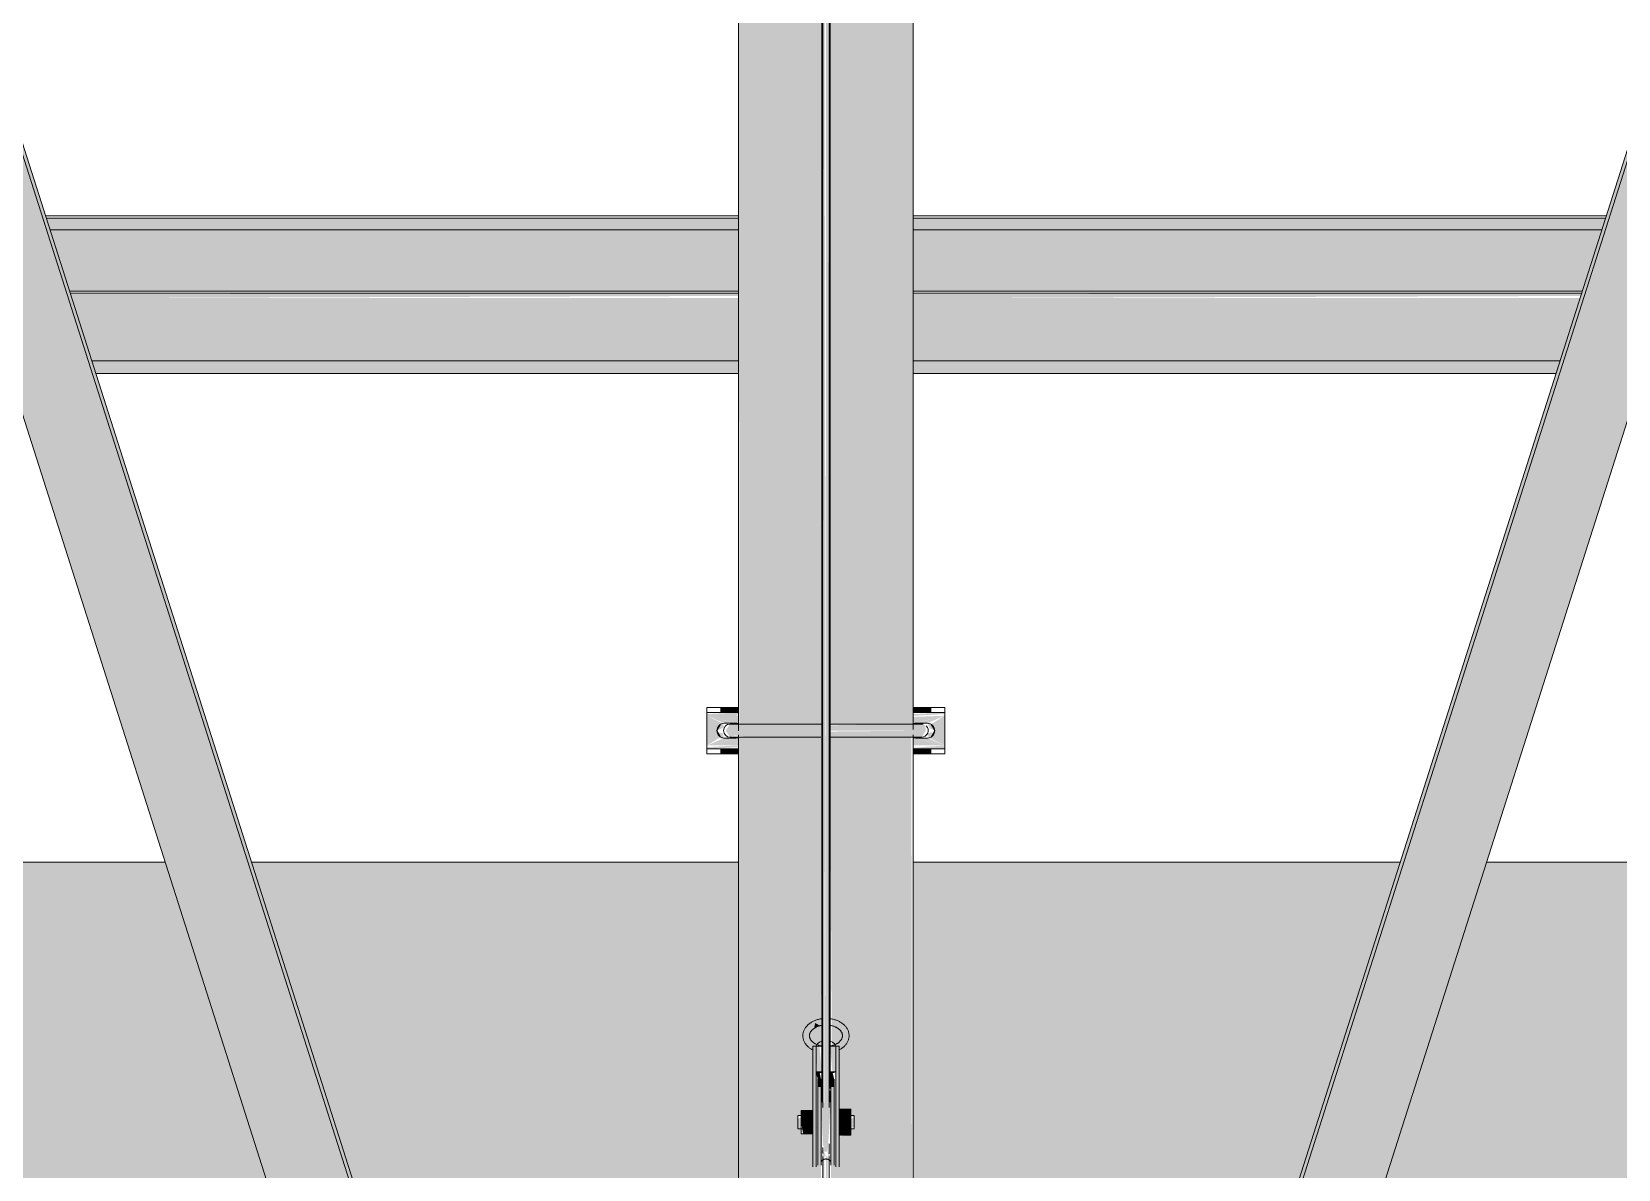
# Model space of a CAD drawing. Header units: inches. Extents: x -54868 to -186, y -265 to 853.
# Drawn here: x -13271.6 to -13211.5, y 208.4 to 251.4 of the extents above; entities that cross this region are included whole.
import ezdxf

# ---------------------------------------------------------------- set-up
doc = ezdxf.new("R2010")
doc.units = ezdxf.units.IN
doc.header["$MEASUREMENT"] = 0
for name, color, linetype, lineweight in [('M-HVAC-DUCT', 70, 'Continuous', 9), ('Q-SPCQ', 91, 'Continuous', 9), ('S-BEAM', 12, 'Continuous', 9)]:
    doc.layers.add(name, color=color, linetype=linetype, lineweight=lineweight)

# ---------------------------------------------------------------- blocks, each defined once
blk = doc.blocks.new('Girt_Z - 8_D-757207-Section 6')
at = {"layer": 'S-BEAM'}
h = blk.add_hatch(color=256, dxfattribs=at)
h.paths.add_polyline_path([(-25971.39, 243.949), (-25700.39, 243.949), (-25700.39, 244.398), (-25971.39, 244.398)], flags=0)
h.paths.add_polyline_path([(-24927.229, 243.949), (-24927.086, 244.398), (-24953.294, 244.398), (-24953.294, 243.949), (-24946.972, 243.949)], flags=0)
h.paths.add_polyline_path([(-24959.919, 243.949), (-24959.919, 244.398), (-24986.127, 244.398), (-24985.984, 243.949), (-24964.252, 243.949)], flags=0)
h.paths.add_polyline_path([(-24923.958, 243.949), (-24831.89, 243.949), (-24831.89, 244.398), (-24923.815, 244.398)], flags=0)
h.paths.add_polyline_path([(-25682.39, 243.949), (-25654.822, 243.949), (-25654.966, 244.398), (-25682.39, 244.398)], flags=0)
h.paths.add_polyline_path([(-24998.199, 243.949), (-24989.255, 243.949), (-24989.398, 244.398), (-25103.39, 244.398), (-25103.39, 243.949), (-25001.045, 243.949)], flags=0)
h.paths.add_polyline_path([(-25651.551, 243.949), (-25625.486, 243.949), (-25625.486, 244.398), (-25651.694, 244.398)], flags=0)
h.paths.add_polyline_path([(-24813.89, 243.949), (-24542.39, 243.949), (-24542.39, 244.398), (-24813.89, 244.398)], flags=0)
h.paths.add_polyline_path([(-25618.861, 243.949), (-25592.797, 243.949), (-25592.654, 244.398), (-25618.861, 244.398)], flags=0)
h.paths.add_polyline_path([(-25121.39, 243.949), (-25121.39, 244.398), (-25392.89, 244.398), (-25392.89, 243.949), (-25258.005, 243.949)], flags=0)
h.paths.add_polyline_path([(-25577.736, 243.949), (-25410.89, 243.949), (-25410.89, 244.398), (-25589.382, 244.398), (-25589.526, 243.949), (-25580.582, 243.949)], flags=0)
h.paths.add_polyline_path([(-24524.39, 243.949), (-24252.89, 243.949), (-24252.89, 244.398), (-24524.39, 244.398)], flags=0)
h.paths.add_polyline_path([(-24234.89, 243.949), (-23963.39, 243.949), (-23963.39, 244.398), (-24234.89, 244.398)], flags=0)
h.paths.add_polyline_path([(-23945.39, 243.949), (-23673.89, 243.949), (-23673.89, 244.398), (-23945.39, 244.398)], flags=0)
h.paths.add_polyline_path([(-23655.89, 243.949), (-23384.39, 243.949), (-23384.39, 244.398), (-23655.89, 244.398)], flags=0)
h.paths.add_polyline_path([(-23366.39, 243.949), (-23094.89, 243.949), (-23094.89, 244.398), (-23366.39, 244.398)], flags=0)
h.paths.add_polyline_path([(-23076.89, 243.949), (-22801.255, 243.949), (-22801.255, 244.398), (-23076.89, 244.398)], flags=0)
h = blk.add_hatch(color=256, dxfattribs=at)
h.paths.add_polyline_path([(-22801.255, 241.629), (-22801.255, 243.949), (-23076.89, 243.949), (-23076.89, 241.629), (-22804.299, 241.629)], flags=0)
h.paths.add_polyline_path([(-25971.39, 241.629), (-25700.39, 241.629), (-25700.39, 243.949), (-25971.39, 243.949)], flags=0)
h.paths.add_polyline_path([(-25650.811, 241.629), (-25625.486, 241.629), (-25625.486, 243.949), (-25651.551, 243.949)], flags=0)
h.paths.add_polyline_path([(-23094.89, 241.629), (-23094.89, 243.949), (-23366.39, 243.949), (-23366.39, 241.629), (-23184.45, 241.629)], flags=0)
h.paths.add_polyline_path([(-25618.861, 241.629), (-25593.537, 241.629), (-25592.797, 243.949), (-25618.861, 243.949)], flags=0)
h.paths.add_polyline_path([(-23384.39, 241.629), (-23384.39, 243.949), (-23655.89, 243.949), (-23655.89, 241.629), (-23460.924, 241.629)], flags=0)
h.paths.add_polyline_path([(-23673.89, 241.629), (-23673.89, 243.949), (-23945.39, 243.949), (-23945.39, 241.629), (-23737.398, 241.629)], flags=0)
h.paths.add_polyline_path([(-25577.736, 241.629), (-25410.89, 241.629), (-25410.89, 243.949), (-25589.526, 243.949), (-25590.266, 241.629), (-25580.582, 241.629)], flags=0)
h.paths.add_polyline_path([(-25682.39, 241.629), (-25654.082, 241.629), (-25654.822, 243.949), (-25682.39, 243.949)], flags=0)
h.paths.add_polyline_path([(-23963.39, 241.629), (-23963.39, 243.949), (-24234.89, 243.949), (-24234.89, 241.629), (-24013.872, 241.629)], flags=0)
h.paths.add_polyline_path([(-24252.89, 241.629), (-24252.89, 243.949), (-24524.39, 243.949), (-24524.39, 241.629), (-24290.346, 241.629)], flags=0)
h.paths.add_polyline_path([(-25392.89, 241.629), (-25121.39, 241.629), (-25121.39, 243.949), (-25392.89, 243.949)], flags=0)
h.paths.add_polyline_path([(-24542.39, 241.629), (-24542.39, 243.949), (-24813.89, 243.949), (-24813.89, 241.629), (-24566.82, 241.629)], flags=0)
h.paths.add_polyline_path([(-25103.39, 241.629), (-24988.515, 241.629), (-24989.255, 243.949), (-25103.39, 243.949)], flags=0)
h.paths.add_polyline_path([(-24831.89, 241.629), (-24831.89, 243.949), (-24923.958, 243.949), (-24924.698, 241.629), (-24843.294, 241.629)], flags=0)
h.paths.add_polyline_path([(-24985.244, 241.629), (-24959.919, 241.629), (-24959.919, 243.949), (-24985.984, 243.949)], flags=0)
h.paths.add_polyline_path([(-24953.294, 241.629), (-24927.969, 241.629), (-24927.229, 243.949), (-24953.294, 243.949)], flags=0)
h = blk.add_hatch(color=256, dxfattribs=at)
h.paths.add_polyline_path([(-24946.972, 241.367), (-24928.033, 241.43), (-24927.993, 241.555), (-24953.294, 241.508), (-24953.294, 241.367)], flags=0)
h.paths.add_polyline_path([(-25949.19, 241.367), (-25700.39, 241.453), (-25700.39, 241.555), (-25971.39, 241.53), (-25971.39, 241.367)], flags=0)
h.paths.add_polyline_path([(-22801.255, 241.367), (-22801.255, 241.555), (-23076.89, 241.467), (-23076.89, 241.367), (-22804.299, 241.367)], flags=0)
h.paths.add_polyline_path([(-25682.39, 241.367), (-25654.026, 241.452), (-25654.059, 241.555), (-25682.39, 241.523), (-25682.39, 241.452)], flags=0)
h.paths.add_polyline_path([(-25650.728, 241.367), (-25625.486, 241.451), (-25625.486, 241.555), (-25650.777, 241.523), (-25650.754, 241.451)], flags=0)
h.paths.add_polyline_path([(-25618.861, 241.367), (-25593.594, 241.45), (-25593.56, 241.555), (-25618.861, 241.522), (-25618.861, 241.451)], flags=0)
h.paths.add_polyline_path([(-25577.736, 241.367), (-25410.89, 241.444), (-25410.89, 241.555), (-25590.3, 241.521), (-25590.349, 241.367), (-25580.582, 241.367)], flags=0)
h.paths.add_polyline_path([(-23094.89, 241.367), (-23094.89, 241.555), (-23366.39, 241.473), (-23366.39, 241.367), (-23184.45, 241.367)], flags=0)
h.paths.add_polyline_path([(-25392.89, 241.367), (-25121.39, 241.436), (-25121.39, 241.555), (-25392.89, 241.517), (-25392.89, 241.444)], flags=0)
h.paths.add_polyline_path([(-25103.39, 241.367), (-24988.452, 241.432), (-24988.491, 241.555), (-25103.39, 241.511), (-25103.39, 241.435)], flags=0)
h.paths.add_polyline_path([(-24985.16, 241.367), (-24959.919, 241.431), (-24959.919, 241.555), (-24985.205, 241.508), (-24985.181, 241.432)], flags=0)
h.paths.add_polyline_path([(-23384.39, 241.367), (-23384.39, 241.555), (-23655.89, 241.48), (-23655.89, 241.367), (-23460.924, 241.367)], flags=0)
h.paths.add_polyline_path([(-24924.782, 241.367), (-24831.89, 241.427), (-24831.89, 241.555), (-24924.737, 241.507), (-24924.762, 241.43)], flags=0)
h.paths.add_polyline_path([(-24813.89, 241.367), (-24542.39, 241.419), (-24542.39, 241.555), (-24813.89, 241.505), (-24813.89, 241.427)], flags=0)
h.paths.add_polyline_path([(-24524.39, 241.367), (-24252.89, 241.41), (-24252.89, 241.555), (-24524.39, 241.498), (-24524.39, 241.418)], flags=0)
h.paths.add_polyline_path([(-23673.89, 241.367), (-23673.89, 241.555), (-23945.39, 241.486), (-23945.39, 241.367), (-23737.398, 241.367)], flags=0)
h.paths.add_polyline_path([(-24234.89, 241.367), (-23963.39, 241.402), (-23963.39, 241.555), (-24234.89, 241.492), (-24234.89, 241.41)], flags=0)
h = blk.add_hatch(color=256, dxfattribs=at)
h.paths.add_polyline_path([(-22801.255, 239), (-22801.255, 241.367), (-23076.89, 241.367), (-23076.89, 239), (-22804.299, 239)], flags=0)
h.paths.add_polyline_path([(-25971.39, 239), (-25700.39, 239), (-25700.39, 241.367), (-25971.39, 241.367)], flags=0)
h.paths.add_polyline_path([(-23094.89, 239), (-23094.89, 241.367), (-23366.39, 241.367), (-23366.39, 239), (-23184.45, 239)], flags=0)
h.paths.add_polyline_path([(-25682.39, 239), (-25653.244, 239), (-25653.999, 241.367), (-25682.39, 241.367)], flags=0)
h.paths.add_polyline_path([(-23384.39, 239), (-23384.39, 241.367), (-23655.89, 241.367), (-23655.89, 239), (-23460.924, 239)], flags=0)
h.paths.add_polyline_path([(-25649.973, 239), (-25625.486, 239), (-25625.486, 241.367), (-25650.728, 241.367)], flags=0)
h.paths.add_polyline_path([(-23673.89, 239), (-23673.89, 241.367), (-23945.39, 241.367), (-23945.39, 239), (-23737.398, 239)], flags=0)
h.paths.add_polyline_path([(-25618.861, 239), (-25594.375, 239), (-25593.62, 241.367), (-25618.861, 241.367)], flags=0)
h.paths.add_polyline_path([(-23963.39, 239), (-23963.39, 241.367), (-24234.89, 241.367), (-24234.89, 239), (-24013.872, 239)], flags=0)
h.paths.add_polyline_path([(-25577.736, 239), (-25410.89, 239), (-25410.89, 241.367), (-25590.349, 241.367), (-25591.104, 239), (-25580.582, 239)], flags=0)
h.paths.add_polyline_path([(-24252.89, 239), (-24252.89, 241.367), (-24524.39, 241.367), (-24524.39, 239), (-24290.346, 239)], flags=0)
h.paths.add_polyline_path([(-25392.89, 239), (-25121.39, 239), (-25121.39, 241.367), (-25392.89, 241.367)], flags=0)
h.paths.add_polyline_path([(-24542.39, 239), (-24542.39, 241.367), (-24813.89, 241.367), (-24813.89, 239), (-24566.82, 239)], flags=0)
h.paths.add_polyline_path([(-25103.39, 239), (-24987.677, 239), (-24988.431, 241.367), (-25103.39, 241.367)], flags=0)
h.paths.add_polyline_path([(-24831.89, 239), (-24831.89, 241.367), (-24924.782, 241.367), (-24925.537, 239), (-24843.294, 239)], flags=0)
h.paths.add_polyline_path([(-24984.405, 239), (-24959.919, 239), (-24959.919, 241.367), (-24985.16, 241.367)], flags=0)
h.paths.add_polyline_path([(-24928.808, 239), (-24928.053, 241.367), (-24953.294, 241.367), (-24953.294, 239), (-24946.972, 239)], flags=0)
h = blk.add_hatch(color=256, dxfattribs=at)
h.paths.add_polyline_path([(-25971.39, 238.518), (-25700.39, 238.518), (-25700.39, 239), (-25971.39, 239)], flags=0)
h.paths.add_polyline_path([(-22801.255, 238.518), (-22801.255, 239), (-23076.89, 239), (-23076.89, 238.518), (-22804.299, 238.518)], flags=0)
h.paths.add_polyline_path([(-25682.39, 238.518), (-25653.09, 238.518), (-25653.244, 239), (-25682.39, 239)], flags=0)
h.paths.add_polyline_path([(-23094.89, 238.518), (-23094.89, 239), (-23366.39, 239), (-23366.39, 238.518), (-23184.45, 238.518)], flags=0)
h.paths.add_polyline_path([(-23384.39, 238.518), (-23384.39, 239), (-23655.89, 239), (-23655.89, 238.518), (-23460.924, 238.518)], flags=0)
h.paths.add_polyline_path([(-25649.819, 238.518), (-25625.486, 238.518), (-25625.486, 239), (-25649.973, 239)], flags=0)
h.paths.add_polyline_path([(-23673.89, 238.518), (-23673.89, 239), (-23945.39, 239), (-23945.39, 238.518), (-23737.398, 238.518)], flags=0)
h.paths.add_polyline_path([(-25618.861, 238.518), (-25594.529, 238.518), (-25594.375, 239), (-25618.861, 239)], flags=0)
h.paths.add_polyline_path([(-25577.736, 238.518), (-25410.89, 238.518), (-25410.89, 239), (-25591.104, 239), (-25591.258, 238.518), (-25580.582, 238.518)], flags=0)
h.paths.add_polyline_path([(-23963.39, 238.518), (-23963.39, 239), (-24234.89, 239), (-24234.89, 238.518), (-24013.872, 238.518)], flags=0)
h.paths.add_polyline_path([(-24252.89, 238.518), (-24252.89, 239), (-24524.39, 239), (-24524.39, 238.518), (-24290.346, 238.518)], flags=0)
h.paths.add_polyline_path([(-25392.89, 238.518), (-25121.39, 238.518), (-25121.39, 239), (-25392.89, 239)], flags=0)
h.paths.add_polyline_path([(-25103.39, 238.518), (-24987.523, 238.518), (-24987.677, 239), (-25103.39, 239)], flags=0)
h.paths.add_polyline_path([(-24542.39, 238.518), (-24542.39, 239), (-24813.89, 239), (-24813.89, 238.518), (-24566.82, 238.518)], flags=0)
h.paths.add_polyline_path([(-24984.252, 238.518), (-24959.919, 238.518), (-24959.919, 239), (-24984.405, 239)], flags=0)
h.paths.add_polyline_path([(-24831.89, 238.518), (-24831.89, 239), (-24925.537, 239), (-24925.69, 238.518), (-24843.294, 238.518)], flags=0)
h.paths.add_polyline_path([(-24928.962, 238.518), (-24928.808, 239), (-24953.294, 239), (-24953.294, 238.518), (-24946.972, 238.518)], flags=0)
for p, q in [((-25625.486, 244.482), (-25651.721, 244.482)), ((-25625.486, 244.398), (-25651.694, 244.398)), ((-25625.486, 243.949), (-25651.551, 243.949)), ((-25592.627, 244.482), (-25618.861, 244.482)), ((-25592.654, 244.398), (-25618.861, 244.398)), ((-25592.797, 243.949), (-25618.861, 243.949)), ((-25625.486, 241.629), (-25650.811, 241.629)), ((-25625.486, 241.555), (-25650.787, 241.555)), ((-25593.537, 241.629), (-25618.861, 241.629)), ((-25593.56, 241.555), (-25618.861, 241.555)), ((-25649.973, 239), (-25625.486, 239)), ((-25625.486, 238.518), (-25649.819, 238.518)), ((-25618.861, 239), (-25594.375, 239)), ((-25594.529, 238.518), (-25618.861, 238.518))]:
    blk.add_line(p, q, dxfattribs=at)
blk = doc.blocks.new('Basketball_Backstop-Performance_Sports_Systems-3103-Ceiling_Hung - 27_-0_ to 27_-11 7_8_-652462-Section 6')
at = {"layer": 'Q-SPCQ'}
h = blk.add_hatch(color=256, dxfattribs=at)
h.paths.add_polyline_path([(-25627.273, 157.563), (-25625.39, 157.563), (-25625.39, 160.188), (-25628.11, 160.188)], flags=0)
h.paths.add_polyline_path([(-25626.288, 164.313), (-25663.62, 281.375), (-25665.189, 281.375), (-25666.612, 280.918), (-25629.425, 164.313)], flags=0)
for points in [[(-25626.288, 164.313), (-25626.154, 164.313), (-25663.487, 281.375), (-25663.62, 281.375), (-25626.66, 165.481)], [(-25618.194, 164.313), (-25618.06, 164.313), (-25580.727, 281.375), (-25580.861, 281.375), (-25617.821, 165.481)], [(-25626.174, 225.687), (-25625.486, 225.687), (-25625.486, 225.875), (-25626.174, 225.875)], [(-25618.174, 225.687), (-25618.174, 225.875), (-25618.861, 225.875), (-25618.861, 225.687)], [(-25626.174, 224.125), (-25625.486, 224.125), (-25625.486, 224.312), (-25626.174, 224.312)], [(-25618.174, 224.125), (-25618.174, 224.312), (-25618.861, 224.312), (-25618.861, 224.125)], [(-25622.611, 213.766), (-25622.39, 213.831), (-25622.579, 213.933)], [(-25622.544, 211.919), (-25622.544, 213.056), (-25622.669, 213.056), (-25622.669, 211.919)], [(-25621.794, 211.919), (-25621.669, 211.919), (-25621.669, 213.056), (-25621.794, 213.056), (-25621.794, 212.355)], [(-25622.544, 208.574), (-25622.544, 211.694), (-25622.669, 211.694), (-25622.669, 208.574)], [(-25622.356, 211.509), (-25622.356, 211.807), (-25622.481, 211.807), (-25622.481, 211.509)], [(-25622.481, 208.559), (-25622.356, 208.559), (-25622.356, 211.509), (-25622.481, 211.509), (-25622.481, 208.857)], [(-25622.044, 211.435), (-25622.013, 211.482), (-25622.044, 211.482)], [(-25621.981, 211.509), (-25621.856, 211.509), (-25621.856, 211.807), (-25621.981, 211.807)], [(-25621.856, 208.559), (-25621.856, 211.509), (-25621.981, 211.509), (-25621.981, 208.559)], [(-25621.669, 208.574), (-25621.669, 211.694), (-25621.794, 211.694), (-25621.794, 208.574)], [(-25622.325, 210.936), (-25622.294, 210.944), (-25622.325, 210.944)], [(-25623.106, 210.183), (-25622.669, 210.183), (-25622.669, 210.621), (-25623.106, 210.621)], [(-25621.231, 210.314), (-25621.231, 210.671), (-25621.669, 210.671), (-25621.669, 210.314)], [(-25621.231, 209.826), (-25621.231, 210.314), (-25621.669, 210.314), (-25621.669, 209.826)], [(-25622.669, 209.746), (-25622.693, 210.183), (-25623.106, 210.183), (-25623.037, 209.746)], [(-25621.669, 209.695), (-25621.231, 209.695), (-25621.231, 209.826), (-25621.669, 209.826)], [(-25622.169, 145.856), (-25622.061, 145.965), (-25622.044, 146.074), (-25622.106, 208.891), (-25622.169, 208.884), (-25622.169, 146.731)]]:
    blk.add_hatch(color=256, dxfattribs=at).paths.add_polyline_path(points, flags=0)
h = blk.add_hatch(color=256, dxfattribs=at)
h.paths.add_polyline_path([(-25625.126, 157.563), (-25622.294, 157.563), (-25622.294, 160.188), (-25625.39, 160.188), (-25625.374, 157.563)], flags=0)
h.paths.add_polyline_path([(-25620.718, 157.563), (-25618.958, 157.563), (-25618.974, 160.188), (-25622.044, 160.188), (-25622.044, 157.563), (-25620.877, 157.563)], flags=0)
h.paths.add_polyline_path([(-25618.974, 164.313), (-25618.861, 164.313), (-25618.936, 224.792), (-25619.937, 224.75), (-25622.013, 224.75), (-25621.948, 213.056), (-25621.669, 213.056), (-25621.669, 211.919), (-25621.794, 211.919), (-25621.794, 211.694), (-25621.669, 211.641), (-25621.669, 210.671), (-25621.231, 210.671), (-25621.231, 210.425), (-25621.106, 210.36), (-25621.106, 209.942), (-25621.231, 209.942), (-25621.317, 209.695), (-25621.669, 209.641), (-25621.669, 208.574), (-25621.794, 208.574), (-25621.856, 208.559), (-25621.981, 208.559), (-25622.044, 164.313), (-25619.071, 164.313)], flags=0)
h.paths.add_polyline_path([(-25622.356, 208.884), (-25622.294, 209.122), (-25622.356, 209.061)], flags=0)
h.paths.add_polyline_path([(-25623.323, 224.76), (-25623.656, 224.794), (-25623.479, 224.771)], flags=0)
h.paths.add_polyline_path([(-25625.197, 164.313), (-25622.294, 164.313), (-25622.356, 208.559), (-25622.481, 208.574), (-25622.544, 208.574), (-25622.669, 208.574), (-25622.669, 209.746), (-25623.106, 209.746), (-25623.106, 209.942), (-25623.231, 210.011), (-25623.231, 210.425), (-25623.106, 210.425), (-25623.031, 210.621), (-25622.669, 210.621), (-25622.669, 211.694), (-25622.544, 211.694), (-25622.544, 211.919), (-25622.669, 211.919), (-25622.611, 213.056), (-25622.356, 213.056), (-25622.325, 224.751), (-25625.486, 224.751), (-25625.407, 164.313), (-25625.374, 164.313)], flags=0)
h.paths.add_polyline_path([(-25622.544, 210.425), (-25622.481, 210.474), (-25622.544, 210.426)], flags=0)
h.paths.add_polyline_path([(-25622.356, 210.933), (-25622.325, 210.944), (-25622.356, 210.944)], flags=0)
h.paths.add_polyline_path([(-25622.013, 211.459), (-25621.981, 211.509), (-25622.013, 211.482)], flags=0)
h.paths.add_polyline_path([(-25622.611, 213.766), (-25622.544, 213.914), (-25622.39, 213.831), (-25622.544, 213.786)], flags=0)
h.paths.add_polyline_path([(-25621.025, 225.241), (-25620.869, 225.204), (-25620.877, 225.231)], flags=0)
h.paths.add_polyline_path([(-25619.801, 225.187), (-25618.861, 225.248), (-25618.861, 281.375), (-25621.231, 281.295), (-25621.231, 281.179), (-25621.106, 281.114), (-25621.106, 280.696), (-25621.231, 280.696), (-25621.317, 280.45), (-25621.669, 280.45), (-25621.669, 279.238), (-25621.231, 279.238), (-25621.231, 278.991), (-25621.106, 278.927), (-25621.106, 278.509), (-25621.231, 278.509), (-25621.317, 278.262), (-25621.669, 278.208), (-25621.669, 277.141), (-25621.794, 277.141), (-25621.856, 277.126), (-25621.981, 277.126), (-25622.013, 225.249), (-25619.832, 225.195)], flags=0)
h.paths.add_polyline_path([(-25622.356, 277.451), (-25622.325, 277.628), (-25622.356, 277.628)], flags=0)
h.paths.add_polyline_path([(-25623.656, 225.189), (-25622.325, 225.25), (-25622.356, 277.126), (-25622.481, 277.141), (-25622.544, 277.141), (-25622.669, 277.141), (-25622.669, 278.312), (-25623.106, 278.312), (-25623.106, 278.509), (-25623.231, 278.573), (-25623.231, 278.991), (-25623.106, 278.991), (-25623.02, 279.187), (-25622.669, 279.187), (-25622.669, 280.432), (-25623.106, 280.432), (-25623.106, 280.696), (-25623.231, 280.761), (-25623.231, 281.179), (-25623.106, 281.19), (-25623.106, 281.375), (-25625.486, 281.375), (-25625.448, 225.231), (-25624.853, 225.234), (-25623.559, 225.204)], flags=0)
h.paths.add_polyline_path([(-25621.856, 278.991), (-25621.794, 278.991), (-25621.856, 279.121)], flags=0)
h.paths.add_polyline_path([(-25622.356, 279.5), (-25622.32, 279.579), (-25622.356, 279.511)], flags=0)
h.paths.add_polyline_path([(-25622.018, 280.022), (-25621.981, 280.076), (-25622.018, 280.049)], flags=0)
h = blk.add_hatch(color=256, dxfattribs=at)
h.paths.add_polyline_path([(-25618.958, 157.563), (-25617.075, 157.563), (-25616.238, 160.188), (-25618.958, 160.188)], flags=0)
h.paths.add_polyline_path([(-25618.06, 164.313), (-25614.923, 164.313), (-25577.736, 280.918), (-25579.159, 281.375), (-25580.727, 281.375), (-25617.688, 165.481)], flags=0)
h = blk.add_hatch(color=256, dxfattribs=at)
h.paths.add_polyline_path([(-25622.169, 210.929), (-25622.257, 279.574), (-25622.294, 279.489), (-25622.229, 210.944), (-25622.169, 210.929)], flags=0)
h.paths.add_polyline_path([(-25622.294, 279.643), (-25622.169, 279.952), (-25622.233, 280.288), (-25622.294, 280.288), (-25622.294, 279.749)], flags=0)
h = blk.add_hatch(color=256, dxfattribs=at)
h.paths.add_polyline_path([(-25622.169, 210.929), (-25622.044, 210.944), (-25622.107, 279.596), (-25622.169, 279.649), (-25622.169, 211.183)], flags=0)
h.paths.add_polyline_path([(-25622.044, 279.643), (-25622.107, 280.078), (-25622.169, 280.19), (-25622.081, 279.735), (-25622.044, 279.643)], flags=0)
h = blk.add_hatch(color=256, dxfattribs=at)
h.paths.add_polyline_path([(-25625.58, 225.562), (-25625.486, 225.628), (-25625.486, 225.687), (-25626.674, 225.625), (-25626.674, 225.562), (-25626.09, 225.562)], flags=0)
h.paths.add_polyline_path([(-25618.861, 225.562), (-25617.674, 225.625), (-25617.674, 225.687), (-25618.861, 225.621), (-25618.861, 225.591)], flags=0)
h = blk.add_hatch(color=256, dxfattribs=at)
h.paths.add_polyline_path([(-25626.674, 224.437), (-25625.486, 224.437), (-25625.507, 224.728)], flags=0)
h.paths.add_polyline_path([(-25626.674, 224.437), (-25625.58, 224.719), (-25626.018, 224.719)], flags=0)
h.paths.add_polyline_path([(-25626.674, 224.437), (-25626.158, 224.756), (-25626.289, 224.927), (-25626.261, 225.141), (-25626.09, 225.272), (-25626.674, 225.562)], flags=0)
h.paths.add_polyline_path([(-25617.674, 225.562), (-25618.861, 225.518), (-25618.84, 225.272)], flags=0)
h.paths.add_polyline_path([(-25617.674, 224.437), (-25617.674, 225.562), (-25618.19, 225.244), (-25618.059, 225.073), (-25618.087, 224.859), (-25618.257, 224.728)], flags=0)
h.paths.add_polyline_path([(-25617.674, 224.437), (-25618.33, 224.719), (-25618.768, 224.719)], flags=0)
h.paths.add_polyline_path([(-25618.861, 224.437), (-25617.674, 224.437), (-25618.861, 224.728), (-25618.861, 224.482)], flags=0)
h.paths.add_polyline_path([(-25626.674, 225.562), (-25626.018, 225.281), (-25625.58, 225.281)], flags=0)
h.paths.add_polyline_path([(-25625.486, 225.263), (-25625.486, 225.562), (-25626.674, 225.562), (-25625.507, 225.272)], flags=0)
h.paths.add_polyline_path([(-25618.768, 225.281), (-25618.33, 225.281), (-25617.674, 225.562)], flags=0)
h = blk.add_hatch(color=256, dxfattribs=at)
h.paths.add_polyline_path([(-25618.358, 224.608), (-25618.369, 224.616), (-25618.644, 224.679)], flags=0)
h.paths.add_polyline_path([(-25618.231, 224.676), (-25618.131, 224.962), (-25618.332, 224.875), (-25618.257, 224.688)], flags=0)
h.paths.add_polyline_path([(-25626.117, 224.676), (-25626.032, 224.728), (-25626.09, 224.907), (-25626.261, 224.926), (-25626.135, 224.706)], flags=0)
h.paths.add_polyline_path([(-25625.564, 224.714), (-25625.507, 224.805), (-25625.565, 224.728)], flags=0)
h.paths.add_polyline_path([(-25618.049, 225.002), (-25618.159, 225.199), (-25618.257, 225.312), (-25618.315, 225.272), (-25618.257, 225.093), (-25618.059, 225.006)], flags=0)
h.paths.add_polyline_path([(-25626.299, 225.002), (-25626.015, 225.125), (-25626.117, 225.324), (-25626.297, 225.012)], flags=0)
h.paths.add_polyline_path([(-25625.711, 225.315), (-25625.704, 225.321), (-25625.979, 225.384)], flags=0)
h = blk.add_hatch(color=256, dxfattribs=at)
h.paths.add_polyline_path([(-25622.325, 225), (-25622.325, 225.242), (-25623.656, 225.243), (-25625.821, 225.231), (-25625.963, 225), (-25622.847, 225)], flags=0)
h.paths.add_polyline_path([(-25618.385, 225), (-25618.424, 225.217), (-25619.188, 225.248), (-25620.001, 225.239), (-25622.013, 225.2), (-25622.013, 225), (-25618.533, 225)], flags=0)
h = blk.add_hatch(color=256, dxfattribs=at)
h.paths.add_polyline_path([(-25624.364, 224.75), (-25622.325, 224.758), (-25622.325, 225), (-25625.963, 225), (-25625.814, 224.77), (-25625.603, 224.817), (-25625.094, 224.751), (-25624.401, 224.75)], flags=0)
h.paths.add_polyline_path([(-25619.984, 224.75), (-25618.534, 224.77), (-25618.385, 225), (-25622.013, 224.964), (-25622.013, 224.759), (-25620.877, 224.759)], flags=0)
h = blk.add_hatch(color=256, dxfattribs=at)
h.paths.add_polyline_path([(-25626.674, 224.312), (-25625.486, 224.375), (-25625.507, 224.437), (-25626.674, 224.375), (-25626.674, 224.317)], flags=0)
h.paths.add_polyline_path([(-25617.674, 224.312), (-25617.674, 224.437), (-25618.861, 224.353), (-25618.861, 224.312), (-25618.174, 224.312)], flags=0)
h = blk.add_hatch(color=256, dxfattribs=at)
h.paths.add_polyline_path([(-25622.325, 212.083), (-25622.41, 213.056), (-25622.544, 213.056), (-25622.503, 212.083), (-25622.333, 212.083)], flags=0)
h.paths.add_polyline_path([(-25621.834, 212.083), (-25621.794, 212.083), (-25621.794, 213.056), (-25622.014, 213.056), (-25621.926, 212.083)], flags=0)
h = blk.add_hatch(color=256, dxfattribs=at)
h.paths.add_polyline_path([(-25622.356, 211.641), (-25622.325, 211.641), (-25622.411, 212.083), (-25622.544, 212.061), (-25622.481, 211.807), (-25622.356, 211.807)], flags=0)
h.paths.add_polyline_path([(-25622.013, 211.641), (-25621.981, 211.641), (-25621.954, 211.807), (-25621.856, 211.807), (-25621.926, 212.083), (-25622.013, 212.083), (-25622.013, 211.807)], flags=0)
h = blk.add_hatch(color=256, dxfattribs=at)
h.paths.add_polyline_path([(-25622.356, 208.884), (-25622.169, 208.894), (-25622.258, 209.061)], flags=0)
h.paths.add_polyline_path([(-25621.981, 208.884), (-25622.108, 209.061), (-25622.079, 208.889), (-25622.05, 208.888)], flags=0)
h.paths.add_polyline_path([(-25622.258, 209.061), (-25622.105, 209.069), (-25621.981, 210.933), (-25622.356, 210.933), (-25622.282, 209.246), (-25622.233, 209.328), (-25622.257, 209.069)], flags=0)
h = blk.add_hatch(color=256, dxfattribs=at)
h.paths.add_polyline_path([(-25621.231, 209.942), (-25621.106, 210.011), (-25621.106, 210.36), (-25621.231, 210.308), (-25621.231, 209.943)], flags=0)
h.paths.add_polyline_path([(-25622.544, 209.942), (-25622.481, 210.011), (-25622.544, 209.958)], flags=0)
h.paths.add_polyline_path([(-25623.106, 209.942), (-25623.106, 210.36), (-25623.231, 210.308), (-25623.231, 209.942)], flags=0)
h.paths.add_polyline_path([(-25621.856, 209.942), (-25621.794, 210.023), (-25621.856, 209.95)], flags=0)
h = blk.add_hatch(color=256, dxfattribs=at)
h.paths.add_polyline_path([(-25622.169, 208.894), (-25622.233, 209.062), (-25622.231, 209.011), (-25622.169, 208.895)], flags=0)
h.paths.add_polyline_path([(-25622.169, 145.856), (-25622.233, 208.891), (-25622.294, 208.884), (-25622.227, 145.882), (-25622.197, 145.862)], flags=0)
for p, q in [((-25626.288, 164.313), (-25663.62, 281.375)), ((-25626.154, 164.313), (-25663.487, 281.375)), ((-25625.486, 281.375), (-25625.486, 224.989)), ((-25618.861, 225.045), (-25618.861, 281.375)), ((-25580.861, 281.375), (-25618.194, 164.313)), ((-25618.06, 164.313), (-25580.727, 281.375)), ((-25629.425, 164.313), (-25666.612, 280.918)), ((-25614.923, 164.313), (-25577.736, 280.918)), ((-25622.294, 279.542), (-25622.294, 210.741)), ((-25622.044, 210.741), (-25622.044, 279.542)), ((-25622.325, 277.836), (-25622.325, 210.936)), ((-25622.013, 211.459), (-25622.013, 277.965)), ((-25626.674, 225.875), (-25626.674, 225.687)), ((-25626.674, 225.875), (-25626.674, 225.719)), ((-25626.674, 225.875), (-25626.174, 225.875)), ((-25626.674, 225.562), (-25626.674, 225.687)), ((-25626.174, 225.687), (-25626.674, 225.687)), ((-25626.674, 224.437), (-25626.674, 225.562)), ((-25626.174, 225.875), (-25625.486, 225.875)), ((-25625.486, 225.687), (-25626.174, 225.687)), ((-25626.018, 225.281), (-25625.58, 225.281)), ((-25618.861, 225.875), (-25618.174, 225.875)), ((-25618.174, 225.687), (-25618.861, 225.687)), ((-25618.768, 225.281), (-25618.33, 225.281)), ((-25618.174, 225.875), (-25617.674, 225.875)), ((-25617.674, 225.687), (-25618.174, 225.687)), ((-25617.674, 225.687), (-25617.674, 225.875)), ((-25617.674, 225.719), (-25617.674, 225.875)), ((-25617.674, 225.687), (-25617.674, 225.562)), ((-25617.674, 225.562), (-25617.674, 224.437)), ((-25626.162, 225.246), (-25626.302, 225.004)), ((-25626.302, 224.996), (-25626.162, 224.754)), ((-25625.58, 224.719), (-25626.018, 224.719)), ((-25625.486, 224.839), (-25625.486, 164.313)), ((-25618.861, 164.313), (-25618.861, 224.839)), ((-25618.33, 224.719), (-25618.768, 224.719)), ((-25618.046, 225.004), (-25618.186, 225.246)), ((-25618.186, 224.754), (-25618.046, 224.996)), ((-25626.674, 224.312), (-25626.674, 224.437)), ((-25626.674, 224.312), (-25626.674, 224.125)), ((-25626.674, 224.312), (-25626.174, 224.312)), ((-25626.674, 224.281), (-25626.674, 224.125)), ((-25626.174, 224.125), (-25626.674, 224.125)), ((-25626.174, 224.312), (-25625.486, 224.312)), ((-25625.486, 224.125), (-25626.174, 224.125)), ((-25618.861, 224.312), (-25618.174, 224.312)), ((-25618.174, 224.125), (-25618.861, 224.125)), ((-25618.174, 224.312), (-25617.674, 224.312)), ((-25617.674, 224.125), (-25618.174, 224.125)), ((-25617.674, 224.437), (-25617.674, 224.312)), ((-25617.674, 224.125), (-25617.674, 224.312)), ((-25617.674, 224.125), (-25617.674, 224.281)), ((-25622.669, 211.919), (-25622.669, 213.056)), ((-25622.669, 213.056), (-25622.544, 213.056)), ((-25622.544, 213.056), (-25622.303, 213.056)), ((-25622.544, 213.056), (-25622.544, 211.919)), ((-25622.06, 213.056), (-25621.794, 213.056)), ((-25621.794, 211.919), (-25621.794, 213.056)), ((-25621.794, 213.056), (-25621.669, 213.056)), ((-25621.669, 213.056), (-25621.669, 211.919)), ((-25622.303, 212.083), (-25622.544, 212.083)), ((-25621.794, 212.083), (-25622.034, 212.083)), ((-25622.669, 208.491), (-25622.669, 211.919)), ((-25622.544, 211.919), (-25622.544, 211.694)), ((-25622.544, 211.919), (-25622.544, 208.491)), ((-25622.356, 212.058), (-25622.481, 212.058)), ((-25622.481, 211.509), (-25622.481, 211.807)), ((-25622.481, 208.559), (-25622.481, 211.509)), ((-25622.356, 211.807), (-25622.356, 211.509)), ((-25622.356, 211.509), (-25622.356, 208.559)), ((-25621.856, 212.058), (-25621.981, 212.058)), ((-25621.981, 211.509), (-25621.981, 211.807)), ((-25621.981, 208.559), (-25621.981, 211.509)), ((-25621.856, 211.807), (-25621.856, 211.509)), ((-25621.856, 211.509), (-25621.856, 208.559)), ((-25621.794, 208.491), (-25621.794, 211.919)), ((-25621.794, 211.919), (-25621.794, 211.694)), ((-25621.669, 211.919), (-25621.669, 208.491)), ((-25622.013, 210.936), (-25622.013, 211.368)), ((-25622.669, 210.433), (-25623.231, 210.433)), ((-25623.231, 210.36), (-25623.231, 210.425)), ((-25623.231, 209.942), (-25623.231, 210.36)), ((-25623.106, 210.183), (-25623.106, 210.621)), ((-25623.106, 210.621), (-25622.669, 210.621)), ((-25621.669, 210.671), (-25621.231, 210.671)), ((-25621.106, 210.433), (-25621.669, 210.433)), ((-25621.669, 210.314), (-25621.231, 210.314)), ((-25621.231, 210.671), (-25621.231, 210.314)), ((-25621.231, 210.314), (-25621.231, 209.826)), ((-25621.106, 210.425), (-25621.106, 210.36)), ((-25621.106, 210.36), (-25621.106, 209.942)), ((-25623.231, 209.933), (-25622.669, 209.933)), ((-25623.106, 209.746), (-25623.106, 210.183)), ((-25622.669, 210.183), (-25623.106, 210.183)), ((-25623.106, 209.746), (-25622.669, 209.746)), ((-25621.669, 209.933), (-25621.106, 209.933)), ((-25621.231, 209.826), (-25621.669, 209.826)), ((-25621.669, 209.695), (-25621.231, 209.695)), ((-25621.231, 209.826), (-25621.231, 209.695)), ((-25622.294, 209.226), (-25622.294, 208.997)), ((-25622.044, 208.977), (-25622.044, 209.362)), ((-25622.294, 208.887), (-25622.294, 145.456)), ((-25622.044, 145.456), (-25622.044, 208.887))]:
    blk.add_line(p, q, dxfattribs=at)
at = {"layer": 'Q-SPCQ', "flags": 128}
for points in [[(-25622.299, 225.25), (-25622.425, 225.25), (-25622.569, 225.25), (-25622.713, 225.25), (-25622.856, 225.25), (-25622.998, 225.25), (-25623.138, 225.25), (-25623.277, 225.25), (-25623.414, 225.25), (-25623.549, 225.25), (-25623.682, 225.25), (-25623.813, 225.25), (-25623.941, 225.25), (-25624.066, 225.25), (-25624.188, 225.25), (-25624.307, 225.25), (-25624.423, 225.25), (-25624.535, 225.25), (-25624.643, 225.25), (-25624.747, 225.25), (-25624.847, 225.25), (-25624.943, 225.25), (-25625.034, 225.25), (-25625.121, 225.25), (-25625.203, 225.25), (-25625.28, 225.25), (-25625.352, 225.25), (-25625.42, 225.25), (-25625.482, 225.25), (-25625.538, 225.25), (-25625.589, 225.25), (-25625.635, 225.25), (-25625.676, 225.25), (-25625.71, 225.25), (-25625.739, 225.25), (-25625.763, 225.25), (-25625.78, 225.25), (-25625.792, 225.25), (-25625.798, 225.25), (-25625.799, 225.25)], [(-25625.799, 224.75), (-25625.796, 224.75), (-25625.787, 224.75), (-25625.773, 224.75), (-25625.753, 224.75), (-25625.727, 224.75), (-25625.695, 224.75), (-25625.658, 224.75), (-25625.615, 224.75), (-25625.567, 224.75), (-25625.513, 224.75), (-25625.454, 224.75), (-25625.389, 224.75), (-25625.32, 224.75), (-25625.245, 224.75), (-25625.166, 224.75), (-25625.082, 224.75), (-25624.993, 224.75), (-25624.899, 224.75), (-25624.801, 224.75), (-25624.699, 224.75), (-25624.593, 224.75), (-25624.484, 224.75), (-25624.37, 224.75), (-25624.253, 224.75), (-25624.133, 224.75), (-25624.009, 224.75), (-25623.882, 224.75), (-25623.753, 224.75), (-25623.622, 224.75), (-25623.487, 224.75), (-25623.351, 224.75), (-25623.213, 224.75), (-25623.074, 224.75), (-25622.932, 224.75), (-25622.79, 224.75), (-25622.647, 224.75), (-25622.503, 224.75), (-25622.358, 224.75)], [(-25622.039, 224.75), (-25621.923, 224.75), (-25621.779, 224.75), (-25621.635, 224.75), (-25621.492, 224.75), (-25621.35, 224.75), (-25621.21, 224.75), (-25621.071, 224.75), (-25620.934, 224.75), (-25620.798, 224.75), (-25620.665, 224.75), (-25620.535, 224.75), (-25620.407, 224.75), (-25620.282, 224.75), (-25620.16, 224.75), (-25620.041, 224.75), (-25619.925, 224.75), (-25619.813, 224.75), (-25619.705, 224.75), (-25619.601, 224.75), (-25619.501, 224.75), (-25619.405, 224.75), (-25619.314, 224.75), (-25619.227, 224.75), (-25619.145, 224.75), (-25619.068, 224.75), (-25618.995, 224.75), (-25618.928, 224.75), (-25618.866, 224.75), (-25618.81, 224.75), (-25618.758, 224.75), (-25618.713, 224.75), (-25618.672, 224.75), (-25618.638, 224.75), (-25618.609, 224.75), (-25618.585, 224.75), (-25618.568, 224.75), (-25618.556, 224.75), (-25618.55, 224.75), (-25618.549, 224.75)], [(-25618.549, 225.25), (-25618.552, 225.25), (-25618.561, 225.25), (-25618.575, 225.25), (-25618.595, 225.25), (-25618.621, 225.25), (-25618.653, 225.25), (-25618.69, 225.25), (-25618.733, 225.25), (-25618.781, 225.25), (-25618.835, 225.25), (-25618.894, 225.25), (-25618.959, 225.25), (-25619.028, 225.25), (-25619.103, 225.25), (-25619.182, 225.25), (-25619.266, 225.25), (-25619.355, 225.25), (-25619.449, 225.25), (-25619.546, 225.25), (-25619.648, 225.25), (-25619.754, 225.25), (-25619.864, 225.25), (-25619.978, 225.25), (-25620.095, 225.25), (-25620.215, 225.25), (-25620.339, 225.25), (-25620.465, 225.25), (-25620.595, 225.25), (-25620.726, 225.25), (-25620.86, 225.25), (-25620.997, 225.25), (-25621.135, 225.25), (-25621.274, 225.25), (-25621.415, 225.25), (-25621.558, 225.25), (-25621.701, 225.25), (-25621.845, 225.25), (-25621.99, 225.25)], [(-25622.327, 214.098), (-25622.36, 214.093), (-25622.392, 214.087), (-25622.425, 214.081), (-25622.457, 214.073), (-25622.488, 214.064), (-25622.519, 214.055), (-25622.55, 214.044), (-25622.58, 214.033), (-25622.61, 214.02), (-25622.639, 214.007), (-25622.667, 213.993), (-25622.695, 213.978), (-25622.722, 213.963), (-25622.748, 213.946), (-25622.774, 213.929), (-25622.798, 213.911), (-25622.822, 213.892), (-25622.845, 213.872), (-25622.866, 213.851), (-25622.887, 213.83), (-25622.907, 213.808), (-25622.925, 213.785), (-25622.943, 213.762), (-25622.959, 213.737), (-25622.974, 213.713), (-25622.987, 213.687), (-25622.999, 213.661), (-25623.01, 213.635), (-25623.02, 213.608), (-25623.027, 213.581), (-25623.034, 213.553), (-25623.039, 213.525), (-25623.042, 213.497), (-25623.044, 213.469), (-25623.044, 213.453)], [(-25621.294, 213.453), (-25621.295, 213.482), (-25621.297, 213.51), (-25621.301, 213.538), (-25621.307, 213.566), (-25621.314, 213.593), (-25621.322, 213.62), (-25621.332, 213.647), (-25621.344, 213.673), (-25621.357, 213.699), (-25621.371, 213.724), (-25621.386, 213.749), (-25621.403, 213.772), (-25621.421, 213.796), (-25621.44, 213.818), (-25621.46, 213.84), (-25621.481, 213.861), (-25621.503, 213.881), (-25621.526, 213.9), (-25621.551, 213.919), (-25621.575, 213.937), (-25621.601, 213.954), (-25621.628, 213.97), (-25621.655, 213.985), (-25621.683, 214), (-25621.712, 214.014), (-25621.741, 214.026), (-25621.771, 214.038), (-25621.802, 214.049), (-25621.832, 214.059), (-25621.864, 214.068), (-25621.896, 214.076), (-25621.928, 214.084), (-25621.96, 214.09), (-25621.993, 214.096), (-25622.026, 214.1)], [(-25623.044, 213.453), (-25623.043, 213.425), (-25623.041, 213.397), (-25623.037, 213.369), (-25623.031, 213.341), (-25623.024, 213.314), (-25623.015, 213.286), (-25623.005, 213.26), (-25622.994, 213.234), (-25622.981, 213.208), (-25622.967, 213.183), (-25622.951, 213.158), (-25622.935, 213.134), (-25622.917, 213.111), (-25622.898, 213.089), (-25622.878, 213.067), (-25622.856, 213.046), (-25622.834, 213.026), (-25622.811, 213.006), (-25622.787, 212.988), (-25622.762, 212.97), (-25622.736, 212.953), (-25622.71, 212.937), (-25622.682, 212.921)], [(-25622.794, 213.453), (-25622.793, 213.468), (-25622.792, 213.482), (-25622.79, 213.496), (-25622.787, 213.51), (-25622.784, 213.524), (-25622.779, 213.539), (-25622.774, 213.553), (-25622.768, 213.567), (-25622.76, 213.582), (-25622.752, 213.596), (-25622.743, 213.61), (-25622.733, 213.624), (-25622.723, 213.638), (-25622.711, 213.652), (-25622.698, 213.666), (-25622.684, 213.68), (-25622.67, 213.693), (-25622.654, 213.706), (-25622.638, 213.718), (-25622.621, 213.731), (-25622.602, 213.743), (-25622.584, 213.754), (-25622.564, 213.765), (-25622.543, 213.776), (-25622.522, 213.786), (-25622.501, 213.795), (-25622.478, 213.804), (-25622.455, 213.813), (-25622.432, 213.82), (-25622.407, 213.827), (-25622.383, 213.834), (-25622.358, 213.839), (-25622.333, 213.844)], [(-25622.319, 213.06), (-25622.344, 213.065), (-25622.369, 213.07), (-25622.394, 213.076), (-25622.419, 213.083), (-25622.442, 213.09), (-25622.466, 213.098), (-25622.489, 213.107), (-25622.511, 213.116), (-25622.532, 213.126), (-25622.553, 213.136), (-25622.573, 213.147), (-25622.592, 213.158), (-25622.611, 213.17), (-25622.629, 213.182), (-25622.645, 213.194), (-25622.661, 213.207), (-25622.677, 213.22), (-25622.691, 213.234), (-25622.704, 213.247), (-25622.716, 213.261), (-25622.728, 213.275), (-25622.738, 213.289), (-25622.748, 213.303), (-25622.756, 213.318), (-25622.764, 213.332), (-25622.771, 213.346), (-25622.776, 213.361), (-25622.781, 213.375), (-25622.785, 213.389), (-25622.789, 213.403), (-25622.791, 213.417), (-25622.793, 213.432), (-25622.794, 213.446), (-25622.794, 213.453)], [(-25622.019, 213.847), (-25621.993, 213.842), (-25621.968, 213.837), (-25621.943, 213.831), (-25621.919, 213.824), (-25621.895, 213.817), (-25621.872, 213.809), (-25621.849, 213.8), (-25621.827, 213.791), (-25621.805, 213.781), (-25621.785, 213.771), (-25621.765, 213.76), (-25621.745, 213.749), (-25621.727, 213.737), (-25621.709, 213.725), (-25621.692, 213.713), (-25621.676, 213.7), (-25621.661, 213.687), (-25621.647, 213.673), (-25621.634, 213.66), (-25621.621, 213.646), (-25621.61, 213.632), (-25621.6, 213.618), (-25621.59, 213.603), (-25621.581, 213.589), (-25621.574, 213.575), (-25621.567, 213.561), (-25621.561, 213.546), (-25621.556, 213.532), (-25621.552, 213.518), (-25621.549, 213.504), (-25621.546, 213.489), (-25621.545, 213.475), (-25621.544, 213.461), (-25621.544, 213.453)], [(-25621.544, 213.453), (-25621.544, 213.439), (-25621.545, 213.425), (-25621.547, 213.411), (-25621.55, 213.397), (-25621.554, 213.383), (-25621.558, 213.368), (-25621.564, 213.354), (-25621.57, 213.34), (-25621.577, 213.325), (-25621.585, 213.311), (-25621.594, 213.297), (-25621.604, 213.283), (-25621.615, 213.269), (-25621.627, 213.255), (-25621.64, 213.241), (-25621.653, 213.227), (-25621.668, 213.214), (-25621.683, 213.201), (-25621.7, 213.188), (-25621.717, 213.176), (-25621.735, 213.164), (-25621.754, 213.153), (-25621.774, 213.142), (-25621.794, 213.131), (-25621.815, 213.121), (-25621.837, 213.112), (-25621.859, 213.103), (-25621.883, 213.094), (-25621.906, 213.087), (-25621.93, 213.08), (-25621.955, 213.073), (-25621.98, 213.068), (-25622.005, 213.063)], [(-25621.67, 212.914), (-25621.643, 212.928), (-25621.616, 212.944), (-25621.589, 212.961), (-25621.564, 212.978), (-25621.539, 212.996), (-25621.516, 213.015), (-25621.493, 213.035), (-25621.471, 213.056), (-25621.451, 213.077), (-25621.431, 213.099), (-25621.412, 213.122), (-25621.395, 213.145), (-25621.379, 213.169), (-25621.364, 213.194), (-25621.35, 213.22), (-25621.338, 213.246), (-25621.327, 213.272), (-25621.318, 213.299), (-25621.31, 213.326), (-25621.304, 213.354), (-25621.299, 213.382), (-25621.296, 213.41), (-25621.294, 213.438), (-25621.294, 213.453)], [(-25622.356, 211.683), (-25622.352, 211.676), (-25622.346, 211.668), (-25622.341, 211.661), (-25622.336, 211.655), (-25622.33, 211.648), (-25622.324, 211.642), (-25622.317, 211.636), (-25622.311, 211.63), (-25622.304, 211.624), (-25622.297, 211.619)], [(-25622.041, 211.619), (-25622.034, 211.624), (-25622.027, 211.63), (-25622.02, 211.636), (-25622.014, 211.642), (-25622.008, 211.648), (-25622.002, 211.655), (-25621.996, 211.662), (-25621.991, 211.669), (-25621.986, 211.676), (-25621.981, 211.683)], [(-25621.981, 208.683), (-25621.986, 208.69), (-25621.991, 208.698), (-25621.996, 208.705), (-25622.002, 208.711), (-25622.008, 208.718), (-25622.014, 208.724), (-25622.02, 208.73), (-25622.027, 208.736), (-25622.034, 208.742), (-25622.041, 208.747), (-25622.048, 208.752), (-25622.056, 208.757), (-25622.063, 208.761), (-25622.071, 208.765), (-25622.079, 208.769), (-25622.087, 208.772), (-25622.095, 208.775), (-25622.104, 208.778), (-25622.112, 208.781), (-25622.121, 208.783), (-25622.129, 208.784), (-25622.138, 208.786), (-25622.147, 208.787), (-25622.156, 208.788), (-25622.164, 208.788), (-25622.173, 208.788), (-25622.182, 208.788), (-25622.191, 208.787), (-25622.2, 208.786), (-25622.208, 208.784), (-25622.217, 208.783), (-25622.225, 208.78), (-25622.234, 208.778), (-25622.242, 208.775), (-25622.25, 208.772), (-25622.259, 208.769), (-25622.267, 208.765), (-25622.274, 208.761), (-25622.282, 208.757), (-25622.289, 208.752), (-25622.297, 208.747), (-25622.304, 208.742), (-25622.311, 208.736), (-25622.317, 208.73), (-25622.324, 208.724), (-25622.33, 208.718), (-25622.336, 208.711), (-25622.341, 208.705), (-25622.347, 208.698), (-25622.352, 208.69), (-25622.356, 208.683)]]:
    blk.add_lwpolyline(points, dxfattribs=at)
at = {"layer": 'Q-SPCQ'}
for centre, radius, start, end in [((-25626.018, 225), 0.281, 90, 270), ((-25625.58, 225), 0.281, 75, 90), ((-25618.768, 225), 0.281, 90, 105), ((-25618.33, 225), 0.281, 270, 90), ((-25625.799, 225), 0.25, 90, 270), ((-25625.799, 225), 0.25, 270, 285), ((-25625.58, 225), 0.281, 270, 285), ((-25618.768, 225), 0.281, 255, 270), ((-25618.549, 225), 0.25, 90, 105), ((-25618.549, 225), 0.25, 255, 270), ((-25618.549, 225), 0.25, 75, 90), ((-25618.549, 225), 0.25, 270, 45)]:
    blk.add_arc(centre, radius, start, end, dxfattribs=at)
for start_param, end_param in [(2.094395, 2.879793), (0.261799, 1.047198)]:
    blk.add_ellipse((-25622.169, 213.011), major_axis=(0.375, 0), ratio=0.707107, start_param=start_param, end_param=end_param, dxfattribs=at)

msp = doc.modelspace()

# ---------------------------------------------------------------- hatches: boundary and pattern name
at = {"layer": 'M-HVAC-DUCT'}
h = msp.add_hatch(color=256, dxfattribs=at)
h.paths.add_polyline_path([(-11890.25761, 195.26687), (-11890.25761, 220.0152), (-12550.95838, 220.0152), (-12558.85092, 195.26687), (-11909.71367, 195.26687)], flags=0)
h.paths.add_polyline_path([(-12579.28642, 195.26687), (-12579.28642, 220.0152), (-12597.71819, 220.0152), (-12589.82565, 195.26687), (-12583.61905, 195.26687)], flags=0)
h.paths.add_polyline_path([(-12566.33942, 195.26687), (-12562.12218, 195.26687), (-12554.22964, 220.0152), (-12572.66142, 220.0152), (-12572.66142, 195.26687)], flags=0)
h.paths.add_polyline_path([(-12593.09692, 195.26687), (-12600.98946, 220.0152), (-13216.52577, 220.0152), (-13224.41831, 195.26687), (-12600.89867, 195.26687)], flags=0)
h.paths.add_polyline_path([(-13227.68957, 195.26687), (-13219.79703, 220.0152), (-13238.22881, 220.0152), (-13238.22881, 195.26687)], flags=0)
h.paths.add_polyline_path([(-13244.85381, 195.26687), (-13244.85381, 220.0152), (-13263.28558, 220.0152), (-13255.39304, 195.26687), (-13248.88461, 195.26687)], flags=0)
h.paths.add_polyline_path([(-13258.66431, 195.26687), (-13266.55685, 220.0152), (-13483.25761, 220.0152), (-13483.25761, 195.26687), (-13283.13363, 195.26687)], flags=0)

# ---------------------------------------------------------------- linework, layer by layer
for p, q in [((-13266.55685, 220.0152), (-13483.25761, 220.0152)), ((-13244.85381, 220.0152), (-13263.28558, 220.0152)), ((-13219.79703, 220.0152), (-13238.22881, 220.0152)), ((-12600.98946, 220.0152), (-13216.52577, 220.0152))]:
    msp.add_line(p, q, dxfattribs=at)

# ---------------------------------------------------------------- block references
at = {"layer": 'Q-SPCQ'}
msp.add_blockref('Basketball_Backstop-Performance_Sports_Systems-3103-Ceiling_Hung - 27_-0_ to 27_-11 7_8_-652462-Section 6', (12380.63261, 0), dxfattribs=at)
at = {"layer": 'S-BEAM'}
msp.add_blockref('Girt_Z - 8_D-757207-Section 6', (12380.63261, 0), dxfattribs=at)

doc.saveas('drawing.dxf')
